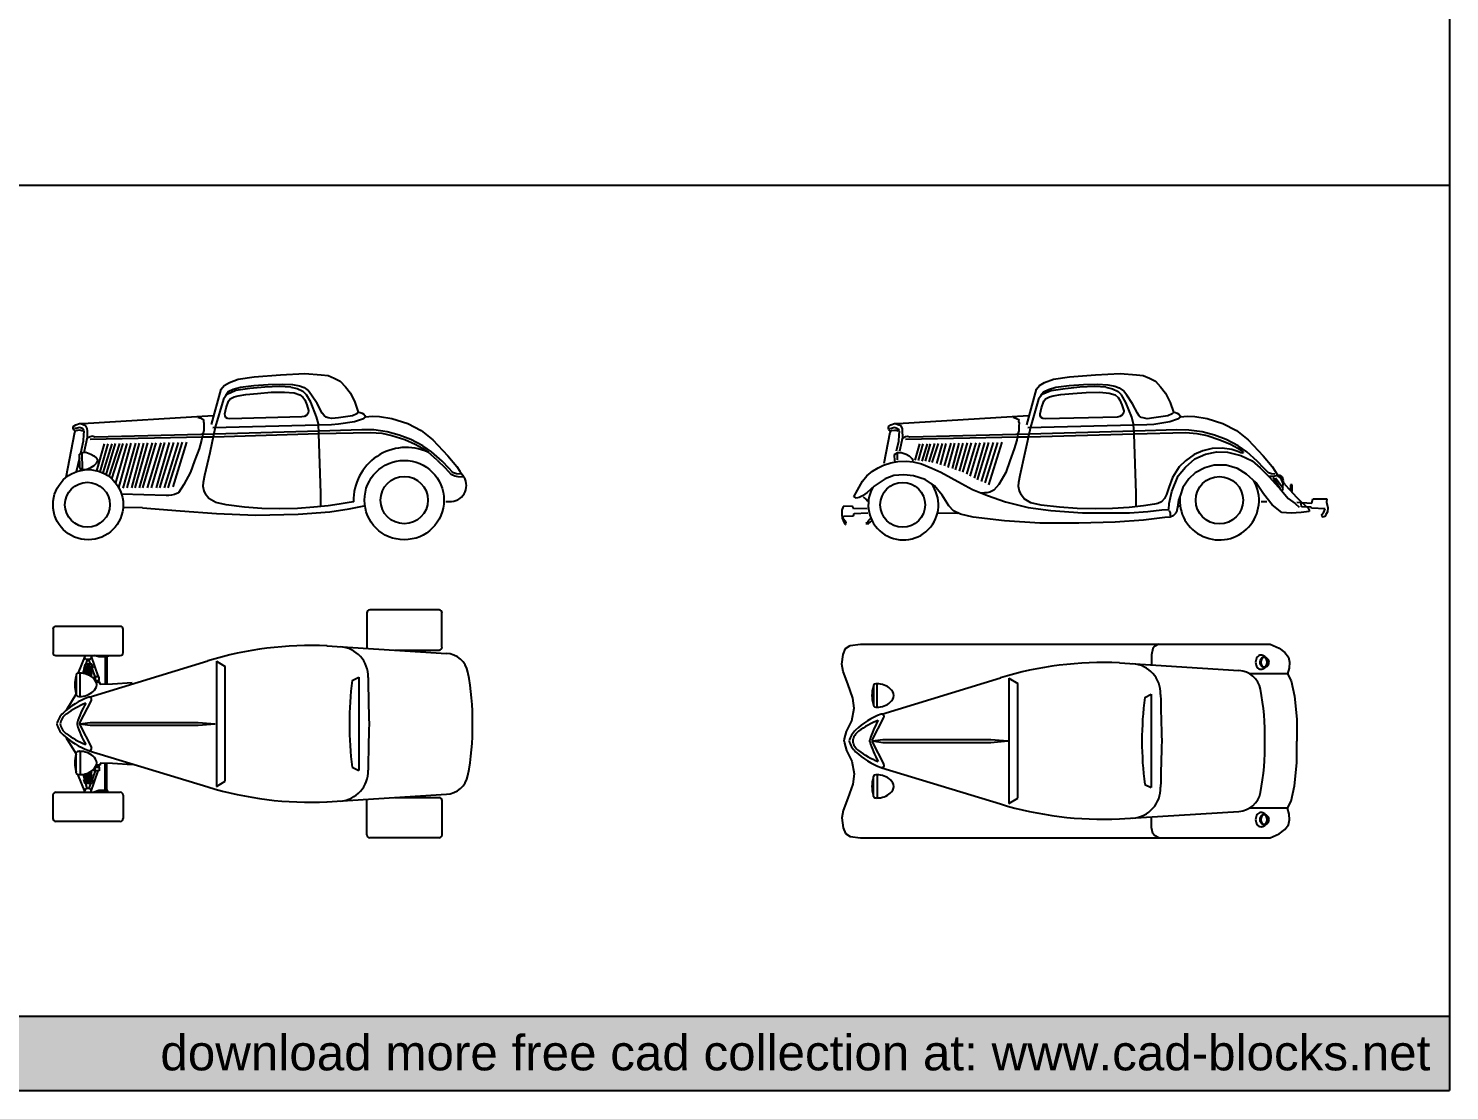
# Model space of a CAD drawing. Header units: millimetres. Extents: x 116290 to 180258, y 22146 to 121276.
# Drawn here: x 167904 to 180258, y 22146 to 31381 of the extents above; entities that cross this region are included whole.
import ezdxf

# ---------------------------------------------------------------- set-up
doc = ezdxf.new("R2010")
doc.units = ezdxf.units.MM
doc.layers.add('www.cad-blocks.net', color=7, linetype='Continuous')
doc.styles.get("Standard").update_dxf_attribs({"font": 'arial.ttf'})

# ---------------------------------------------------------------- blocks, each defined once
blk = doc.blocks.new('A$C75BE0F92')
for p, q in [((3356, 1981), (2753, 1981)), ((2727, 1956), (2727, 1647)), ((3381, 1657), (3381, 1956)), ((0, 1813), (0, 1610)), ((584, 1838), (25, 1838)), ((610, 1610), (610, 1813)), ((2381, 1668), (3419, 1603)), ((2975, 1632), (3356, 1632)), ((3218, 1616), (3218, 1632)), ((25, 1584), (584, 1584)), ((278, 1584), (217, 1429)), ((279, 1510), (268, 1473)), ((284, 1551), (273, 1572)), ((338, 1510), (279, 1510)), ((321, 1551), (284, 1551)), ((297, 1551), (284, 1510)), ((326, 1510), (312, 1551)), ((314, 1224), (1346, 1538)), ((321, 1551), (333, 1570)), ((329, 1584), (392, 1399)), ((348, 1475), (338, 1510)), ((398, 1572), (359, 1584)), ((476, 1572), (398, 1572)), ((454, 1572), (454, 1334)), ((468, 1572), (468, 1334)), ((476, 1584), (476, 1572)), ((1421, 1535), (1497, 1489)), ((1421, 1535), (1421, 446)), ((1497, 492), (1497, 1489)), ((202, 1418), (202, 1330)), ((235, 1229), (235, 1432)), ((262, 1430), (273, 1473)), ((268, 1473), (276, 1473)), ((337, 1475), (348, 1475)), ((367, 1399), (341, 1475)), ((343, 1394), (367, 1394)), ((402, 1399), (367, 1399)), ((367, 1399), (367, 1369)), ((368, 1367), (402, 1367)), ((383, 1349), (376, 1367)), ((400, 1349), (396, 1367)), ((402, 1367), (402, 1399)), ((2600, 1368), (2657, 1397)), ((2657, 1397), (2657, 584)), ((198, 1246), (117, 1114)), ((202, 1330), (202, 1243)), ((411, 1349), (376, 1349)), ((411, 1334), (411, 1349)), ((516, 1335), (411, 1334)), ((689, 1346), (516, 1335)), ((232, 999), (333, 1195)), ((233, 991), (324, 1003)), ((233, 991), (324, 978)), ((324, 1003), (1262, 1003)), ((1262, 1003), (1410, 991)), ((1262, 978), (1410, 991)), ((198, 735), (117, 867)), ((232, 983), (333, 786)), ((324, 978), (1262, 978)), ((235, 752), (235, 549)), ((314, 757), (1346, 443)), ((202, 651), (202, 738)), ((202, 564), (202, 651)), ((383, 632), (376, 614)), ((411, 632), (376, 632)), ((400, 632), (396, 614)), ((411, 648), (411, 632)), ((516, 646), (411, 648)), ((454, 410), (454, 647)), ((468, 410), (468, 647)), ((689, 635), (516, 646)), ((278, 397), (217, 552)), ((262, 551), (273, 508)), ((268, 508), (276, 508)), ((279, 471), (268, 508)), ((329, 397), (392, 583)), ((337, 506), (348, 506)), ((348, 506), (338, 471)), ((367, 583), (341, 506)), ((343, 587), (367, 587)), ((367, 583), (367, 612)), ((402, 583), (367, 583)), ((368, 614), (402, 614)), ((402, 614), (402, 583)), ((2600, 613), (2657, 584)), ((0, 168), (0, 371)), ((25, 397), (584, 397)), ((284, 430), (273, 409)), ((338, 471), (279, 471)), ((297, 430), (284, 471)), ((321, 430), (284, 430)), ((326, 471), (312, 430)), ((321, 430), (333, 411)), ((398, 410), (359, 397)), ((476, 410), (398, 410)), ((476, 397), (476, 410)), ((610, 371), (610, 168)), ((1421, 446), (1497, 492)), ((2381, 313), (3419, 378)), ((2727, 25), (2727, 334)), ((2975, 349), (3356, 349)), ((3218, 365), (3218, 349)), ((3381, 324), (3381, 25)), ((584, 143), (25, 143)), ((3356, 0), (2753, 0))]:
    blk.add_line(p, q)
for centre, radius, start, end in [((2753, 1956), 25.4, 90, 180), ((3356, 1956), 25.4, 0, 90), ((25, 1813), 25.4, 90, 180), ((584, 1813), 25.4, 0, 90), ((25, 1610), 25.4, 180, 270), ((584, 1610), 25.4, 270, 0), ((2242, -1401), 3073, 87.395, 106.9415), ((2480, 1403), 259, 357.9555, 86.1668), ((3356, 1657), 25.4, 270, 0), ((307, 1468), 30.8, 13.1069, 169.908), ((307, 1455), 30.8, 13.1069, 169.908), ((3407, 1400), 204, 11.353, 86.4128), ((468, 1330), 278, 163.7398, 196.2602), ((218, 1413), 16.8, 107.1394, 162.8606), ((234, 1360), 71.5, 90.3529, 107.1394), ((234, 1257), 175, 49.0519, 90.3529), ((307, 1442), 30.8, 13.1069, 169.908), ((307, 1430), 30.8, 13.1069, 169.908), ((307, 1417), 30.8, 13.1069, 161.8285), ((307, 1404), 30.8, 13.1069, 138.0815), ((307, 1392), 30.8, 13.1069, 109.4532), ((287, 1318), 94.6, 7.7341, 49.0519), ((5552, 991), 2976, 172.7058, 187.2942), ((44338, 2175), 41607, 181.0755, 181.6309), ((1656, 1048), 1990, 358.3418, 11.353), ((218, 1248), 16.8, 197.1394, 252.8606), ((234, 1404), 175, 269.6471, 310.9481), ((287, 1343), 94.6, 310.9481, 352.2659), ((532, 617), 645, 110.1469, 133.5691), ((554, 483), 738, 111.4211, 126.6881), ((1004, 757), 830, 150.1586, 163.1907), ((234, 1300), 71.5, 252.8606, 269.6471), ((316, 1204), 19.3, 332.7004, 110.1469), ((217, 944), 191, 132.7157, 165.9297), ((217, 1037), 191, 194.0703, 227.2843), ((190, 970), 130, 126.6881, 171.067), ((190, 1011), 130, 188.933, 233.3119), ((224, 991), 15.6, 156.0375, 203.9625), ((246, 991), 16.3, 150.9454, 209.0546), ((44338, -194), 41607, 178.3691, 178.9245), ((1656, 933), 1990, 348.647, 1.6582), ((532, 1364), 645, 226.4309, 249.8531), ((554, 1498), 738, 233.3119, 248.5789), ((1004, 1224), 830, 196.8093, 209.8414), ((218, 733), 16.8, 107.1394, 162.8606), ((234, 681), 71.5, 90.3529, 107.1394), ((234, 577), 175, 49.0519, 90.3529), ((316, 777), 19.3, 249.8531, 27.2996), ((468, 651), 278, 163.7398, 196.2602), ((287, 638), 94.6, 7.7341, 49.0519), ((287, 664), 94.6, 310.9481, 352.2659), ((218, 569), 16.8, 197.1394, 252.8606), ((234, 621), 71.5, 252.8606, 269.6471), ((234, 724), 175, 269.6471, 310.9481), ((307, 551), 30.8, 190.092, 346.8931), ((307, 539), 30.8, 190.092, 346.8931), ((307, 526), 30.8, 190.092, 346.8931), ((307, 513), 30.8, 190.092, 346.8931), ((307, 564), 30.8, 198.1715, 346.8931), ((307, 577), 30.8, 221.9185, 346.8931), ((307, 590), 30.8, 250.5468, 346.8931), ((2480, 578), 259, 273.8332, 2.0445), ((3407, 582), 204, 273.5872, 348.647), ((25, 371), 25.4, 90, 180), ((584, 371), 25.4, 0, 90), ((2242, 3382), 3073, 253.0585, 272.605), ((3356, 324), 25.4, 0, 90), ((25, 168), 25.4, 180, 270), ((584, 168), 25.4, 270, 0), ((2753, 25), 25.4, 180, 270), ((3356, 25), 25.4, 270, 0)]:
    blk.add_arc(centre, radius, start, end)
blk = doc.blocks.new('A$C7D7F60A4')
for p, q in [((1487, 1342), (1533, 1369)), ((1533, 1369), (1609, 1396)), ((1609, 1396), (1749, 1418)), ((1749, 1418), (1977, 1435)), ((1977, 1435), (2189, 1445)), ((2189, 1445), (2332, 1435)), ((2332, 1435), (2392, 1429)), ((2392, 1429), (2445, 1405)), ((2445, 1405), (2496, 1380)), ((2496, 1380), (2541, 1330)), ((1377, 1002), (1461, 1311)), ((1461, 1311), (1487, 1342)), ((1496, 1243), (1481, 1223)), ((1511, 1263), (1496, 1243)), ((1498, 1254), (1523, 1288)), ((1545, 1278), (1511, 1263)), ((1523, 1288), (1566, 1309)), ((1540, 1226), (1574, 1244)), ((1590, 1297), (1545, 1278)), ((1566, 1309), (1631, 1327)), ((1574, 1244), (1608, 1252)), ((1712, 1315), (1590, 1297)), ((1608, 1252), (1675, 1263)), ((1631, 1327), (1747, 1342)), ((1675, 1263), (1778, 1273)), ((1840, 1327), (1712, 1315)), ((1747, 1342), (1871, 1351)), ((1778, 1273), (1895, 1283)), ((1969, 1333), (1840, 1327)), ((1871, 1351), (1993, 1352)), ((1895, 1283), (2012, 1285)), ((2066, 1327), (1969, 1333)), ((1993, 1352), (2081, 1349)), ((2012, 1285), (2096, 1277)), ((2066, 1327), (2123, 1315)), ((2081, 1349), (2144, 1338)), ((2096, 1277), (2146, 1261)), ((2123, 1315), (2172, 1291)), ((2144, 1338), (2182, 1323)), ((2146, 1261), (2172, 1239)), ((2202, 1261), (2172, 1291)), ((2172, 1239), (2188, 1216)), ((2182, 1323), (2219, 1297)), ((2241, 1196), (2202, 1261)), ((2247, 1259), (2219, 1297)), ((2296, 1184), (2247, 1259)), ((2541, 1330), (2585, 1275)), ((2585, 1275), (2624, 1196)), ((1481, 1223), (1410, 980)), ((1493, 1096), (1506, 1148)), ((1506, 1148), (1525, 1205)), ((1525, 1205), (1540, 1226)), ((2188, 1216), (2205, 1174)), ((2205, 1174), (2221, 1123)), ((2221, 1123), (2219, 1100)), ((2291, 1068), (2241, 1196)), ((2341, 1101), (2296, 1184)), ((2624, 1196), (2653, 1110)), ((176, 985), (198, 1001)), ((198, 1001), (230, 1012)), ((230, 1012), (258, 1012)), ((267, 998), (241, 1007)), ((258, 1012), (1392, 1080)), ((286, 991), (267, 998)), ((298, 967), (286, 991)), ((1260, 1067), (1284, 1059)), ((1284, 1059), (1293, 1051)), ((1293, 1051), (1309, 1045)), ((1309, 1045), (1307, 1030)), ((1307, 1030), (1312, 1014)), ((1312, 1014), (1310, 991)), ((1310, 991), (1310, 949)), ((2421, 999), (1388, 974)), ((1495, 1078), (1493, 1096)), ((1502, 1064), (1495, 1078)), ((1517, 1056), (1502, 1064)), ((1537, 1052), (1517, 1056)), ((2163, 1068), (1537, 1052)), ((2187, 1073), (2163, 1068)), ((2201, 1081), (2187, 1073)), ((2207, 1085), (2201, 1081)), ((2219, 1100), (2207, 1085)), ((2307, 1007), (2291, 1068)), ((2312, 920), (2307, 1007)), ((2356, 1080), (2341, 1101)), ((2373, 1065), (2356, 1080)), ((2391, 1061), (2373, 1065)), ((2424, 1054), (2391, 1061)), ((2482, 1004), (2421, 999)), ((2482, 1061), (2424, 1054)), ((2603, 1078), (2482, 1061)), ((2622, 1027), (2482, 1004)), ((2641, 1096), (2603, 1078)), ((2690, 1049), (2622, 1027)), ((2652, 1109), (2641, 1096)), ((2653, 1110), (2670, 1108)), ((2670, 1108), (2687, 1102)), ((2687, 1102), (2701, 1092)), ((2715, 1070), (2690, 1049)), ((2701, 1092), (2711, 1080)), ((2711, 1080), (2715, 1070)), ((2715, 1070), (2773, 1076)), ((2773, 1076), (2839, 1072)), ((2839, 1072), (2946, 1055)), ((2946, 1055), (3083, 1012)), ((3083, 1012), (3200, 950)), ((188, 933), (112, 541)), ((175, 968), (176, 985)), ((180, 957), (175, 968)), ((193, 945), (180, 957)), ((187, 970), (202, 970)), ((198, 947), (188, 933)), ((227, 952), (198, 947)), ((202, 970), (230, 980)), ((242, 951), (227, 952)), ((230, 980), (247, 973)), ((259, 945), (242, 951)), ((247, 973), (259, 966)), ((259, 966), (266, 953)), ((266, 915), (263, 857)), ((266, 953), (269, 942)), ((269, 942), (266, 915)), ((272, 760), (300, 893)), ((299, 948), (298, 967)), ((300, 893), (299, 948)), ((324, 895), (305, 886)), ((342, 900), (324, 895)), ((324, 876), (1300, 896)), ((363, 893), (342, 900)), ((1401, 919), (363, 893)), ((1292, 866), (1269, 790)), ((1301, 921), (1292, 866)), ((1300, 896), (1396, 896)), ((1310, 949), (1301, 921)), ((1410, 980), (1362, 756)), ((1396, 896), (2311, 923)), ((2313, 944), (1401, 919)), ((2311, 923), (2761, 933)), ((2328, 406), (2312, 920)), ((2683, 956), (2313, 944)), ((2788, 955), (2683, 956)), ((2761, 933), (2857, 926)), ((2904, 939), (2788, 955)), ((2857, 926), (2946, 908)), ((3010, 911), (2904, 939)), ((2946, 908), (3057, 871)), ((3111, 872), (3010, 911)), ((3057, 871), (3149, 832)), ((3215, 817), (3111, 872)), ((3200, 950), (3303, 870)), ((3303, 870), (3432, 731)), ((229, 744), (258, 760)), ((232, 626), (229, 744)), ((263, 857), (238, 749)), ((256, 613), (254, 753)), ((258, 760), (285, 761)), ((285, 761), (328, 745)), ((328, 745), (355, 730)), ((445, 834), (379, 601)), ((411, 591), (478, 835)), ((511, 835), (434, 581)), ((462, 566), (542, 836)), ((577, 837), (486, 551)), ((510, 530), (611, 837)), ((643, 838), (543, 496)), ((573, 451), (679, 839)), ((717, 840), (607, 449)), ((644, 451), (753, 840)), ((787, 841), (683, 451)), ((715, 451), (824, 842)), ((861, 842), (750, 451)), ((781, 452), (898, 843)), ((936, 844), (817, 452)), ((856, 452), (972, 845)), ((1011, 846), (896, 452)), ((928, 453), (1049, 846)), ((1087, 847), (965, 453)), ((1002, 453), (1126, 848)), ((1161, 849), (1041, 460)), ((1269, 790), (1231, 686)), ((1362, 756), (1317, 559)), ((3149, 832), (3212, 796)), ((3212, 796), (3260, 762)), ((3290, 766), (3215, 817)), ((3340, 693), (3260, 762)), ((3383, 685), (3290, 766)), ((230, 714), (201, 592)), ((231, 626), (261, 611)), ((238, 602), (242, 620)), ((288, 611), (330, 629)), ((330, 629), (357, 645)), ((355, 730), (379, 709)), ((357, 645), (379, 667)), ((379, 709), (389, 688)), ((379, 667), (389, 688)), ((1231, 686), (1195, 587)), ((3340, 693), (3408, 626)), ((3443, 620), (3383, 685)), ((3408, 626), (3462, 567)), ((3432, 731), (3510, 637)), ((3470, 591), (3443, 620)), ((3510, 637), (3536, 597)), ((261, 611), (288, 611)), ((1195, 587), (1136, 481)), ((1305, 499), (1303, 466)), ((1317, 559), (1305, 499)), ((3493, 553), (3462, 567)), ((3481, 583), (3470, 591)), ((3506, 574), (3481, 583)), ((3523, 547), (3493, 553)), ((3553, 571), (3506, 574)), ((3570, 544), (3523, 547)), ((3536, 597), (3561, 559)), ((983, 384), (594, 396)), ((1007, 385), (983, 384)), ((1031, 387), (1007, 385)), ((1056, 393), (1031, 387)), ((1090, 409), (1056, 393)), ((1136, 481), (1090, 409)), ((1303, 466), (1311, 425)), ((1311, 425), (1323, 401)), ((1354, 358), (1323, 401)), ((2329, 299), (2328, 406)), ((778, 279), (605, 282)), ((778, 279), (1104, 253)), ((1104, 253), (1420, 228)), ((1415, 323), (1354, 358)), ((1504, 303), (1415, 323)), ((1663, 284), (1504, 303)), ((1815, 271), (1663, 284)), ((1972, 269), (1815, 271)), ((2124, 273), (1972, 269)), ((2268, 283), (2124, 273)), ((2393, 296), (2268, 283)), ((2488, 310), (2393, 296)), ((2407, 243), (2575, 270)), ((2573, 324), (2488, 310)), ((2614, 331), (2573, 324)), ((2575, 270), (2704, 295)), ((3414, 333), (3465, 332)), ((1420, 228), (1760, 214)), ((1760, 214), (2130, 223)), ((2130, 223), (2407, 243))]:
    blk.add_line(p, q)
for centre, radius in [((3053, 345), 345), ((305, 305), 305), ((299, 305), 195), ((3053, 345), 206)]:
    blk.add_circle(centre, radius)
for centre, radius, start, end in [((3071, 345), 458, 65.8294, 181.7108), ((3454, 471), 139, 274.4723, 39.4643)]:
    blk.add_arc(centre, radius, start, end)
blk = doc.blocks.new('A$C238E34B9')
for p, q in [((10, 1595), (31, 1646)), ((31, 1646), (72, 1673)), ((72, 1673), (160, 1683)), ((160, 1683), (3724, 1683)), ((2703, 1647), (2691, 1592)), ((2718, 1663), (2703, 1647)), ((2754, 1683), (2718, 1663)), ((3724, 1683), (3802, 1648)), ((3802, 1648), (3851, 1610)), ((3851, 1610), (3881, 1571)), ((0, 1509), (10, 1595)), ((10, 1445), (0, 1509)), ((2413, 1520), (3451, 1455)), ((2691, 1592), (2691, 1503)), ((3881, 1571), (3892, 1527)), ((3892, 1527), (3887, 1476)), ((51, 1338), (10, 1445)), ((346, 1076), (1378, 1390)), ((1452, 1387), (1528, 1341)), ((1452, 1387), (1452, 298)), ((3872, 1426), (3545, 1426)), ((3887, 1476), (3872, 1426)), ((3872, 1426), (3906, 1365)), ((3906, 1365), (3934, 1232)), ((94, 1215), (51, 1338)), ((273, 1325), (273, 1238)), ((273, 1238), (273, 1150)), ((306, 1136), (306, 1339)), ((1528, 344), (1528, 1341)), ((2632, 1220), (2689, 1249)), ((2689, 1249), (2689, 436)), ((86, 1017), (105, 1127)), ((105, 1127), (94, 1215)), ((3934, 1232), (3955, 1032)), ((41, 924), (86, 1017)), ((263, 850), (365, 1047)), ((3955, 1032), (3955, 841)), ((21, 859), (41, 924)), ((20, 841), (21, 859)), ((20, 841), (21, 824)), ((21, 824), (41, 758)), ((41, 758), (86, 666)), ((263, 834), (365, 637)), ((265, 842), (355, 855)), ((265, 842), (355, 830)), ((355, 855), (1294, 855)), ((355, 830), (1294, 830)), ((1294, 855), (1441, 842)), ((1294, 830), (1441, 842)), ((3955, 651), (3955, 841)), ((86, 666), (105, 556)), ((3934, 451), (3955, 651)), ((105, 556), (94, 467)), ((273, 447), (273, 534)), ((306, 549), (306, 345)), ((346, 609), (1378, 295)), ((94, 467), (51, 344)), ((273, 360), (273, 447)), ((2632, 464), (2689, 436)), ((3906, 318), (3934, 451)), ((51, 344), (10, 238)), ((1452, 298), (1528, 344)), ((3872, 257), (3542, 257)), ((3872, 257), (3906, 318)), ((3887, 206), (3872, 257)), ((10, 238), (0, 174)), ((0, 174), (10, 88)), ((2413, 164), (3451, 230)), ((2691, 90), (2691, 182)), ((3881, 112), (3892, 156)), ((3892, 156), (3887, 206)), ((10, 88), (31, 37)), ((31, 37), (72, 10)), ((72, 10), (160, 0)), ((160, 0), (3724, 0)), ((2703, 36), (2691, 90)), ((2718, 20), (2703, 36)), ((2754, 0), (2718, 20)), ((3724, 0), (3802, 35)), ((3802, 35), (3851, 73)), ((3851, 73), (3881, 112))]:
    blk.add_line(p, q)
for centre, radius, start, end in [((2273, -1549), 3073, 87.395, 106.9415), ((2511, 1255), 259, 357.9555, 86.1668), ((3676, 1526), 80.2, 162.3268, 180), ((3676, 1526), 80.2, 180, 197.6732), ((3660, 1532), 63.4, 142.4314, 162.3268), ((3660, 1521), 63.4, 197.6732, 217.5686), ((3649, 1539), 50.6, 118.3015, 142.4314), ((3649, 1514), 50.6, 217.5686, 241.6985), ((3643, 1551), 37, 90, 118.3015), ((3684, 1526), 52.4, 161.9415, 180), ((3684, 1526), 52.4, 180, 198.0585), ((3675, 1530), 42.1, 141.7919, 161.9415), ((3675, 1523), 42.1, 198.0585, 218.2081), ((3668, 1535), 34.3, 117.7541, 141.7919), ((3703, 1526), 61.1, 164.4244, 180), ((3703, 1526), 61.1, 180, 195.5756), ((3668, 1518), 34.3, 218.2081, 242.2459), ((3643, 1551), 37, 66.8959, 90), ((3686, 1531), 44.1, 146.0613, 164.4244), ((3686, 1522), 44.1, 195.5756, 213.9387), ((3676, 1538), 31.6, 121.613, 146.0613), ((3676, 1515), 31.6, 213.9387, 238.387), ((3664, 1542), 25.8, 90, 117.7541), ((3664, 1511), 25.8, 242.2459, 270), ((3634, 1505), 83.6, 14.6337, 73.3583), ((3634, 1548), 83.6, 286.6417, 345.3663), ((3669, 1549), 19.1, 90, 121.613), ((3669, 1504), 19.1, 238.387, 270), ((3664, 1542), 25.8, 83.6748, 90), ((3664, 1511), 25.8, 270, 276.3252), ((3669, 1549), 19.1, 58.387, 90), ((3669, 1504), 19.1, 270, 301.613), ((3663, 1538), 31.6, 33.9387, 58.387), ((3663, 1515), 31.6, 301.613, 326.0613), ((3652, 1531), 44.1, 15.5756, 33.9387), ((3652, 1522), 44.1, 326.0613, 344.4244), ((3636, 1526), 61.1, 0, 15.5756), ((3636, 1526), 61.1, 344.4244, 0), ((3438, 1251), 204, 11.353, 86.4128), ((3643, 1502), 37, 241.6985, 270), ((3643, 1502), 37, 270, 293.1041), ((539, 1238), 278, 163.7398, 196.2602), ((289, 1320), 16.8, 107.1394, 162.8606), ((305, 1268), 71.5, 90.3529, 107.1394), ((306, 1164), 175, 49.0519, 90.3529), ((358, 1225), 94.6, 7.7341, 49.0519), ((358, 1250), 94.6, 310.9481, 352.2659), ((44370, 2026), 41607, 181.0755, 181.6309), ((1687, 900), 1990, 358.3418, 11.353), ((289, 1155), 16.8, 197.1394, 252.8606), ((305, 1207), 71.5, 252.8606, 269.6471), ((306, 1311), 175, 269.6471, 310.9481), ((5584, 842), 2976, 172.7058, 187.2942), ((563, 469), 645, 110.1469, 133.5691), ((585, 334), 738, 111.4211, 126.6881), ((1036, 609), 830, 150.1586, 163.1907), ((348, 1056), 19.3, 332.7004, 110.1469), ((248, 796), 191, 132.7157, 165.9297), ((222, 822), 130, 126.6881, 171.067), ((248, 889), 191, 194.0703, 227.2843), ((222, 862), 130, 188.933, 233.3119), ((563, 1216), 645, 226.4309, 249.8531), ((585, 1350), 738, 233.3119, 248.5789), ((255, 842), 15.6, 156.0375, 203.9625), ((1036, 1076), 830, 196.8093, 209.8414), ((278, 842), 16.3, 150.9454, 209.0546), ((44370, -342), 41607, 178.3691, 178.9245), ((1687, 785), 1990, 348.647, 1.6582), ((348, 629), 19.3, 249.8531, 27.2996), ((539, 447), 278, 163.7398, 196.2602), ((289, 529), 16.8, 107.1394, 162.8606), ((305, 477), 71.5, 90.3529, 107.1394), ((306, 373), 175, 49.0519, 90.3529), ((358, 434), 94.6, 7.7341, 49.0519), ((306, 521), 175, 269.6471, 310.9481), ((358, 460), 94.6, 310.9481, 352.2659), ((2511, 430), 259, 273.8332, 2.0445), ((3438, 433), 204, 273.5872, 348.647), ((289, 365), 16.8, 197.1394, 252.8606), ((305, 417), 71.5, 252.8606, 269.6471), ((2273, 3234), 3073, 253.0585, 272.605), ((3676, 158), 80.2, 162.3268, 180), ((3676, 158), 80.2, 180, 197.6732), ((3660, 163), 63.4, 142.4314, 162.3268), ((3660, 153), 63.4, 197.6732, 217.5686), ((3649, 171), 50.6, 118.3015, 142.4314), ((3643, 183), 37, 90, 118.3015), ((3684, 158), 52.4, 161.9415, 180), ((3684, 158), 52.4, 180, 198.0585), ((3675, 161), 42.1, 141.7919, 161.9415), ((3675, 155), 42.1, 198.0585, 218.2081), ((3668, 166), 34.3, 117.7541, 141.7919), ((3703, 158), 61.1, 164.4244, 180), ((3703, 158), 61.1, 180, 195.5756), ((3668, 150), 34.3, 218.2081, 242.2459), ((3643, 183), 37, 66.8959, 90), ((3686, 163), 44.1, 146.0613, 164.4244), ((3686, 153), 44.1, 195.5756, 213.9387), ((3676, 170), 31.6, 121.613, 146.0613), ((3676, 147), 31.6, 213.9387, 238.387), ((3664, 174), 25.8, 90, 117.7541), ((3634, 137), 83.6, 14.6337, 73.3583), ((3634, 179), 83.6, 286.6417, 345.3663), ((3669, 180), 19.1, 90, 121.613), ((3664, 174), 25.8, 83.6748, 90), ((3669, 180), 19.1, 58.387, 90), ((3663, 170), 31.6, 33.9387, 58.387), ((3663, 147), 31.6, 301.613, 326.0613), ((3652, 163), 44.1, 15.5756, 33.9387), ((3652, 153), 44.1, 326.0613, 344.4244), ((3636, 158), 61.1, 0, 15.5756), ((3636, 158), 61.1, 344.4244, 0), ((3649, 145), 50.6, 217.5686, 241.6985), ((3643, 133), 37, 241.6985, 270), ((3643, 133), 37, 270, 293.1041), ((3664, 143), 25.8, 242.2459, 270), ((3669, 136), 19.1, 238.387, 270), ((3664, 143), 25.8, 270, 276.3252), ((3669, 136), 19.1, 270, 301.613)]:
    blk.add_arc(centre, radius, start, end)
blk = doc.blocks.new('A$C404D2A51')
for p, q in [((1716, 1342), (1762, 1368)), ((1762, 1368), (1838, 1396)), ((1838, 1396), (1977, 1417)), ((1977, 1417), (2205, 1434)), ((2205, 1434), (2418, 1445)), ((2418, 1445), (2561, 1434)), ((2561, 1434), (2620, 1428)), ((2620, 1428), (2674, 1404)), ((2674, 1404), (2725, 1380)), ((2725, 1380), (2770, 1329)), ((1606, 1001), (1690, 1311)), ((1690, 1311), (1716, 1342)), ((1724, 1243), (1710, 1222)), ((1740, 1262), (1724, 1243)), ((1727, 1254), (1752, 1287)), ((1774, 1278), (1740, 1262)), ((1752, 1287), (1795, 1308)), ((1769, 1225), (1803, 1243)), ((1818, 1296), (1774, 1278)), ((1795, 1308), (1860, 1326)), ((1803, 1243), (1836, 1252)), ((1941, 1314), (1818, 1296)), ((1836, 1252), (1903, 1263)), ((1860, 1326), (1975, 1341)), ((1903, 1263), (2006, 1272)), ((2069, 1326), (1941, 1314)), ((1975, 1341), (2100, 1350)), ((2006, 1272), (2124, 1282)), ((2198, 1333), (2069, 1326)), ((2100, 1350), (2222, 1352)), ((2124, 1282), (2241, 1284)), ((2294, 1326), (2198, 1333)), ((2222, 1352), (2310, 1348)), ((2241, 1284), (2324, 1276)), ((2294, 1326), (2351, 1314)), ((2310, 1348), (2373, 1337)), ((2324, 1276), (2374, 1260)), ((2351, 1314), (2401, 1290)), ((2373, 1337), (2411, 1322)), ((2374, 1260), (2401, 1238)), ((2431, 1260), (2401, 1290)), ((2401, 1238), (2417, 1215)), ((2411, 1322), (2447, 1296)), ((2469, 1195), (2431, 1260)), ((2476, 1258), (2447, 1296)), ((2525, 1183), (2476, 1258)), ((2770, 1329), (2814, 1274)), ((2814, 1274), (2852, 1195)), ((1710, 1222), (1639, 979)), ((1722, 1095), (1735, 1147)), ((1735, 1147), (1754, 1205)), ((1754, 1205), (1769, 1225)), ((2417, 1215), (2434, 1173)), ((2434, 1173), (2450, 1122)), ((2450, 1122), (2448, 1100)), ((2519, 1067), (2469, 1195)), ((2570, 1101), (2525, 1183)), ((2852, 1195), (2882, 1109)), ((404, 985), (426, 1000)), ((426, 1000), (458, 1011)), ((458, 1011), (487, 1011)), ((496, 998), (470, 1006)), ((487, 1011), (1621, 1080)), ((514, 990), (496, 998)), ((527, 966), (514, 990)), ((1488, 1067), (1513, 1058)), ((1513, 1058), (1522, 1051)), ((1522, 1051), (1538, 1045)), ((1538, 1045), (1536, 1030)), ((1536, 1030), (1541, 1013)), ((1541, 1013), (1539, 990)), ((1539, 990), (1539, 948)), ((2650, 999), (1617, 974)), ((1724, 1077), (1722, 1095)), ((1731, 1063), (1724, 1077)), ((1746, 1055), (1731, 1063)), ((1766, 1051), (1746, 1055)), ((2392, 1067), (1766, 1051)), ((2416, 1073), (2392, 1067)), ((2430, 1080), (2416, 1073)), ((2436, 1084), (2430, 1080)), ((2448, 1100), (2436, 1084)), ((2536, 1006), (2519, 1067)), ((2540, 919), (2536, 1006)), ((2585, 1079), (2570, 1101)), ((2601, 1064), (2585, 1079)), ((2620, 1060), (2601, 1064)), ((2652, 1053), (2620, 1060)), ((2711, 1003), (2650, 999)), ((2711, 1060), (2652, 1053)), ((2832, 1077), (2711, 1060)), ((2851, 1026), (2711, 1003)), ((2870, 1095), (2832, 1077)), ((2918, 1049), (2851, 1026)), ((2881, 1108), (2870, 1095)), ((2882, 1109), (2899, 1107)), ((2899, 1107), (2915, 1101)), ((2915, 1101), (2929, 1092)), ((2944, 1069), (2918, 1049)), ((2929, 1092), (2940, 1079)), ((2940, 1079), (2944, 1069)), ((2944, 1069), (3002, 1075)), ((3002, 1075), (3067, 1071)), ((3067, 1071), (3175, 1054)), ((3175, 1054), (3312, 1012)), ((3312, 1012), (3429, 949)), ((417, 932), (364, 662)), ((404, 967), (404, 985)), ((409, 956), (404, 967)), ((421, 945), (409, 956)), ((416, 969), (431, 970)), ((426, 946), (417, 932)), ((456, 951), (426, 946)), ((431, 970), (458, 980)), ((471, 951), (456, 951)), ((458, 980), (476, 972)), ((488, 944), (471, 951)), ((476, 972), (488, 965)), ((488, 965), (495, 953)), ((495, 914), (491, 856)), ((495, 953), (497, 941)), ((497, 941), (495, 914)), ((503, 773), (529, 892)), ((527, 948), (527, 966)), ((529, 892), (527, 948)), ((553, 894), (533, 885)), ((571, 899), (553, 894)), ((553, 876), (1529, 896)), ((591, 892), (571, 899)), ((1629, 918), (591, 892)), ((1521, 866), (1498, 790)), ((1529, 921), (1521, 866)), ((1539, 948), (1529, 921)), ((1529, 896), (1625, 896)), ((1639, 979), (1591, 755)), ((1625, 896), (2540, 922)), ((2542, 944), (1629, 918)), ((2540, 922), (2989, 933)), ((2557, 406), (2540, 919)), ((2912, 955), (2542, 944)), ((3017, 954), (2912, 955)), ((2989, 933), (3085, 925)), ((3132, 938), (3017, 954)), ((3085, 925), (3174, 907)), ((3238, 910), (3132, 938)), ((3174, 907), (3286, 870)), ((3340, 871), (3238, 910)), ((3286, 870), (3378, 832)), ((3443, 816), (3340, 871)), ((3429, 949), (3532, 869)), ((3532, 869), (3661, 731)), ((458, 743), (486, 759)), ((459, 684), (458, 743)), ((491, 856), (472, 771)), ((483, 694), (482, 752)), ((486, 759), (514, 760)), ((514, 760), (557, 744)), ((557, 744), (584, 729)), ((674, 833), (634, 693)), ((667, 689), (707, 834)), ((740, 835), (695, 685)), ((726, 683), (771, 835)), ((805, 836), (755, 678)), ((785, 671), (840, 837)), ((872, 837), (821, 663)), ((857, 652), (907, 838)), ((946, 839), (890, 642)), ((923, 630), (982, 840)), ((1015, 840), (957, 620)), ((988, 608), (1053, 841)), ((1089, 842), (1020, 597)), ((1050, 587), (1127, 842)), ((1165, 843), (1082, 571)), ((1115, 554), (1201, 844)), ((1240, 845), (1150, 536)), ((1178, 522), (1278, 846)), ((1316, 846), (1210, 507)), ((1244, 494), (1355, 847)), ((1390, 848), (1275, 478)), ((1498, 790), (1460, 686)), ((1591, 755), (1546, 558)), ((3061, 743), (2986, 687)), ((3138, 775), (3061, 743)), ((3069, 703), (3161, 745)), ((3217, 794), (3138, 775)), ((3161, 745), (3259, 766)), ((3306, 798), (3217, 794)), ((3259, 766), (3352, 762)), ((3390, 784), (3306, 798)), ((3352, 762), (3469, 732)), ((3378, 832), (3441, 796)), ((3442, 767), (3390, 784)), ((3441, 796), (3466, 781)), ((3468, 756), (3442, 767)), ((3519, 765), (3443, 816)), ((3466, 781), (3489, 761)), ((3484, 754), (3468, 756)), ((3489, 761), (3484, 754)), ((3611, 685), (3519, 765)), ((267, 597), (314, 626)), ((314, 626), (361, 649)), ((361, 649), (426, 668)), ((426, 668), (487, 680)), ((487, 680), (559, 684)), ((559, 684), (618, 679)), ((584, 729), (607, 708)), ((607, 708), (618, 687)), ((618, 679), (693, 660)), ((693, 660), (781, 623)), ((781, 623), (861, 587)), ((1460, 686), (1424, 586)), ((2931, 633), (2874, 541)), ((2923, 557), (2986, 631)), ((2986, 687), (2931, 633)), ((2986, 631), (3069, 703)), ((3156, 627), (3071, 581)), ((3237, 649), (3156, 627)), ((3341, 648), (3237, 649)), ((3439, 619), (3341, 648)), ((3518, 571), (3439, 619)), ((3469, 732), (3565, 687)), ((3565, 687), (3637, 625)), ((3671, 619), (3611, 685)), ((3637, 625), (3715, 548)), ((3661, 731), (3739, 636)), ((3699, 590), (3671, 619)), ((3739, 636), (3765, 596)), ((135, 433), (178, 510)), ((178, 510), (216, 555)), ((216, 555), (267, 597)), ((377, 529), (281, 466)), ((451, 558), (377, 529)), ((537, 566), (451, 558)), ((623, 556), (537, 566)), ((724, 524), (623, 556)), ((806, 470), (724, 524)), ((861, 587), (950, 539)), ((950, 539), (1039, 489)), ((1424, 586), (1365, 480)), ((1534, 498), (1532, 465)), ((1546, 558), (1534, 498)), ((2874, 541), (2841, 455)), ((2868, 421), (2923, 557)), ((3015, 530), (2963, 456)), ((3071, 581), (3015, 530)), ((3602, 495), (3518, 571)), ((3666, 400), (3602, 495)), ((3709, 582), (3699, 590)), ((3735, 573), (3709, 582)), ((3715, 548), (3820, 428)), ((3738, 551), (3716, 549)), ((3762, 572), (3735, 573)), ((3763, 552), (3738, 551)), ((3818, 432), (3748, 541)), ((3783, 559), (3763, 552)), ((3765, 596), (3790, 558)), ((3835, 447), (3770, 536)), ((3805, 546), (3783, 559)), ((3808, 559), (3790, 558)), ((3822, 524), (3805, 546)), ((3829, 544), (3808, 559)), ((3837, 490), (3822, 524)), ((3838, 516), (3829, 544)), ((3835, 500), (3838, 516)), ((3851, 482), (3835, 500)), ((102, 373), (135, 433)), ((123, 363), (102, 373)), ((178, 381), (151, 367)), ((220, 410), (178, 381)), ((197, 364), (188, 371)), ((281, 466), (220, 410)), ((872, 387), (806, 470)), ((929, 296), (872, 387)), ((1039, 489), (1135, 437)), ((1135, 437), (1265, 384)), ((1238, 407), (1213, 406)), ((1261, 408), (1238, 407)), ((1286, 415), (1261, 408)), ((1265, 384), (1422, 331)), ((1320, 431), (1286, 415)), ((1365, 480), (1320, 431)), ((1532, 465), (1540, 425)), ((1540, 425), (1551, 400)), ((1583, 357), (1551, 400)), ((2558, 299), (2557, 406)), ((2820, 393), (2804, 360)), ((2841, 455), (2820, 393)), ((2846, 315), (2868, 421)), ((2943, 392), (2926, 345)), ((2963, 456), (2943, 392)), ((3740, 304), (3666, 400)), ((3820, 428), (3880, 360)), ((3825, 425), (3836, 442)), ((3833, 457), (3837, 490)), ((3836, 442), (3833, 457)), ((3851, 482), (3895, 434)), ((3895, 434), (3951, 370)), ((3898, 479), (3898, 437)), ((3914, 479), (3898, 479)), ((3915, 419), (3914, 479)), ((12, 290), (0, 259)), ((0, 259), (0, 221)), ((93, 291), (12, 290)), ((104, 269), (93, 291)), ((218, 273), (104, 269)), ((151, 367), (123, 363)), ((209, 352), (197, 364)), ((226, 332), (209, 352)), ((970, 251), (929, 296)), ((1030, 222), (970, 251)), ((1422, 331), (1620, 281)), ((1643, 322), (1583, 357)), ((1620, 281), (1815, 254)), ((1733, 302), (1643, 322)), ((1891, 283), (1733, 302)), ((1815, 254), (2091, 235)), ((2044, 271), (1891, 283)), ((2201, 269), (2044, 271)), ((2353, 273), (2201, 269)), ((2497, 282), (2353, 273)), ((2622, 296), (2497, 282)), ((2717, 309), (2622, 296)), ((2659, 246), (2782, 260)), ((2745, 316), (2717, 309)), ((2778, 329), (2745, 316)), ((2804, 360), (2778, 329)), ((2782, 260), (2843, 263)), ((2843, 263), (2846, 315)), ((2846, 255), (2849, 245)), ((2916, 283), (2907, 240)), ((2926, 345), (2916, 283)), ((2919, 290), (2933, 294)), ((3643, 333), (3694, 332)), ((3825, 238), (3740, 304)), ((3880, 360), (3940, 316)), ((3940, 316), (3975, 285)), ((3951, 370), (3992, 330)), ((3955, 327), (4084, 319)), ((3992, 330), (4052, 276)), ((3995, 286), (3992, 317)), ((4077, 285), (3995, 286)), ((4052, 276), (4063, 259)), ((4063, 259), (4062, 245)), ((4083, 274), (4077, 285)), ((4200, 269), (4083, 274)), ((4084, 319), (4094, 355)), ((4094, 355), (4216, 356)), ((4190, 239), (4200, 269)), ((4216, 356), (4213, 327)), ((4213, 327), (4224, 279)), ((4224, 279), (4221, 242)), ((0, 221), (1, 187)), ((1, 187), (17, 152)), ((12, 186), (15, 205)), ((35, 159), (12, 186)), ((15, 205), (100, 209)), ((17, 152), (27, 133)), ((27, 133), (31, 134)), ((31, 134), (38, 144)), ((38, 144), (35, 159)), ((100, 209), (105, 229)), ((105, 229), (224, 235)), ((218, 148), (208, 143)), ((208, 143), (229, 139)), ((229, 166), (218, 148)), ((247, 185), (229, 166)), ((229, 139), (248, 157)), ((248, 157), (258, 164)), ((1007, 230), (834, 233)), ((1140, 197), (1030, 222)), ((1413, 166), (1140, 197)), ((1720, 144), (1413, 166)), ((2059, 146), (1720, 144)), ((2376, 152), (2059, 146)), ((2091, 235), (2295, 234)), ((2295, 234), (2501, 235)), ((2622, 172), (2376, 152)), ((2501, 235), (2659, 246)), ((2808, 194), (2622, 172)), ((2853, 198), (2808, 194)), ((2849, 245), (2852, 231)), ((2852, 231), (2853, 209)), ((2880, 208), (2853, 198)), ((2899, 228), (2880, 208)), ((2907, 240), (2899, 228)), ((3904, 231), (3825, 238)), ((3992, 237), (3904, 231)), ((4062, 245), (3992, 237)), ((4173, 221), (4190, 239)), ((4176, 202), (4173, 221)), ((4184, 198), (4176, 202)), ((4205, 205), (4184, 198)), ((4221, 242), (4205, 213)), ((4205, 213), (4205, 205))]:
    blk.add_line(p, q)
for centre, radius in [((528, 304), 195), ((3281, 344), 206)]:
    blk.add_circle(centre, radius)
for centre, radius, start, end in [((3281, 344), 345, 174.0323, 29.2666), ((534, 304), 305, 150.623, 37.69)]:
    blk.add_arc(centre, radius, start, end)
blk = doc.blocks.new('FORMAT')
at = {"true_color": 0x546d8e}
h = blk.add_hatch(color=155, dxfattribs=at)
h.set_gradient(color1=(68, 68, 68), color2=(84, 109, 142), tint=1)
h.paths.add_polyline_path([(120019, 22792), (120019, 22146), (180258, 22146), (180258, 22792)])
at = {"color": 155, "true_color": 0x546d8e}
for p, q in [((180258, 59973), (180258, 22146)), ((120019, 30019), (180258, 30019)), ((120019, 22792), (180258, 22792)), ((120019, 22146), (180258, 22146))]:
    blk.add_line(p, q, dxfattribs=at)
at = {"layer": 'www.cad-blocks.net', "insert": (169051, 22629), "char_height": 307.12, "attachment_point": 1}
blk.add_mtext_dynamic_manual_height_columns('{\\C255;\\c16777215;download more free cad collection at: www.cad-blocks.net}', width=45138.16, gutter_width=12.5, heights=[0], dxfattribs=at)

msp = doc.modelspace()

# ---------------------------------------------------------------- block references
for name, p in [('A$C7D7F60A4', (168118, 26935)), ('A$C404D2A51', (174976, 26935)), ('A$C75BE0F92', (168118, 24344)), ('A$C238E34B9', (174976, 24344))]:
    msp.add_blockref(name, p)
at = {"layer": 'www.cad-blocks.net'}
msp.add_blockref('FORMAT', (0, 0), dxfattribs=at)

doc.saveas('drawing.dxf')
